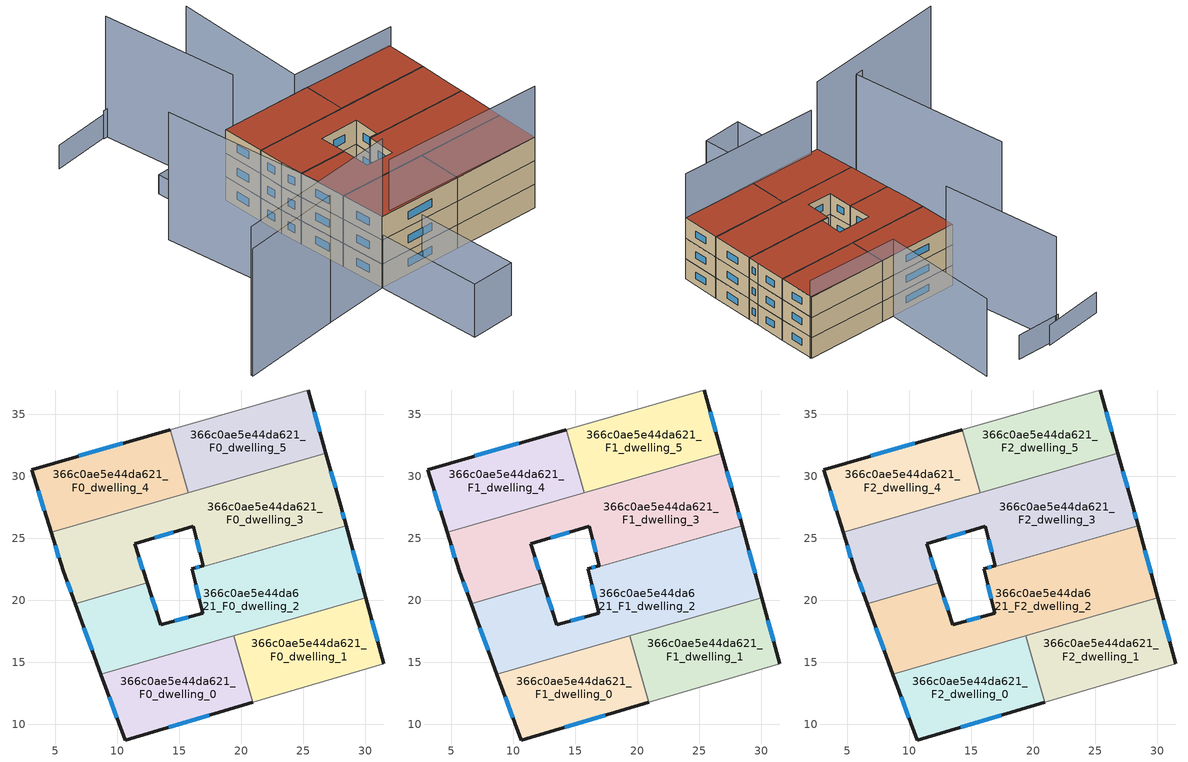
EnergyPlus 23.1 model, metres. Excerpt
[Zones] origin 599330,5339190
366c0ae5e44da621_F0_dwelling_0
 floor ground (EU_floor_Construction): 19.37,17.12 20.92,11.75 10.62,8.72 8.67,14.04 z0
 wall outside (EU_wall_Construction): 8.67,14.04 10.62,8.72 20.92,11.75 z0:3
 wall to 366c0ae5e44da621_F0_dwelling_1 (EU_wall_Construction): 20.92,11.75 19.37,17.12 z0:3
 wall to 366c0ae5e44da621_F0_dwelling_2 (EU_wall_Construction): 19.37,17.12 8.67,14.04 z0:3
 window (EU_Window_Construction): 14.12,9.75 17.41,10.72 / 9.33,12.23 9.96,10.53 z1.02:1.98
366c0ae5e44da621_F0_dwelling_1
 floor ground (EU_floor_Construction): 30.04,20.19 31.5,14.87 20.92,11.75 19.37,17.12 z0
 wall outside (EU_wall_Construction): 31.5,14.87 30.04,20.19 z0:3
 wall adiabatic (EU_wall_Construction): 20.92,11.75 31.5,14.87 z0:3
 wall to 366c0ae5e44da621_F0_dwelling_2 (EU_wall_Construction): 30.04,20.19 19.37,17.12 z0:3
 window (EU_Window_Construction): 31,16.68 30.54,18.38 z1.02:1.98
366c0ae5e44da621_F0_dwelling_2
 floor ground (EU_floor_Construction): 28.44,26.02 30.04,20.19 8.67,14.04 6.59,19.73 12.4,21.4 13.48,18.03 16.89,18.95 16.02,22.44 z0
 wall outside (EU_wall_Construction): 16.02,22.44 16.89,18.95 13.48,18.03 12.4,21.4 / 30.04,20.19 28.44,26.02 / 6.59,19.73 8.67,14.04 z0:3
 wall to 366c0ae5e44da621_F0_dwelling_3 (EU_wall_Construction): 12.4,21.4 6.59,19.73 / 28.44,26.02 16.02,22.44 z0:3
 window (EU_Window_Construction): 13.11,19.18 12.77,20.25 / 15.73,18.63 14.64,18.34 / 16.32,21.25 16.6,20.14 / 29.49,22.17 28.98,24.03 / 7.3,17.79 7.96,15.97 z1.02:1.98
366c0ae5e44da621_F0_dwelling_3
 floor ground (EU_floor_Construction): 26.81,31.85 28,27.63 28.44,26.02 16.02,22.44 16,22.54 16.93,22.77 16.13,25.98 11.38,24.55 12.4,21.4 6.59,19.73 5.61,22.38 4.65,25.47 z0
 wall outside (EU_wall_Construction): 12.4,21.4 11.38,24.55 16.13,25.98 16.93,22.77 16,22.54 16.02,22.44 / 4.65,25.47 5.61,22.38 6.59,19.73 / 28.44,26.02 28,27.63 26.81,31.85 z0:3
 wall to 366c0ae5e44da621_F0_dwelling_5 (EU_wall_Construction): 26.81,31.85 15.71,28.65 z0:3
 wall to 366c0ae5e44da621_F0_dwelling_4 (EU_wall_Construction): 15.71,28.65 4.65,25.47 z0:3
 window (EU_Window_Construction): 16.62,22.69 16.32,22.62 / 16.4,24.89 16.66,23.86 / 13,25.04 14.51,25.49 / 12.05,22.47 11.73,23.48 / 5.94,21.48 6.25,20.63 / 4.98,24.42 5.29,23.43 / 27.59,29.06 27.21,30.41 / 28.29,26.56 28.15,27.08 z1.02:1.98
366c0ae5e44da621_F0_dwelling_4
 floor ground (EU_floor_Construction): 14.24,33.76 15.71,28.65 4.65,25.47 3.07,30.54 z0
 wall outside (EU_wall_Construction): 14.24,33.76 3.07,30.54 4.65,25.47 z0:3
 wall to 366c0ae5e44da621_F0_dwelling_5 (EU_wall_Construction): 15.71,28.65 14.24,33.76 z0:3
 window (EU_Window_Construction): 3.61,28.82 4.11,27.2 / 10.44,32.66 6.87,31.64 z1.02:1.98
366c0ae5e44da621_F0_dwelling_5
 floor ground (EU_floor_Construction): 25.38,36.93 26.81,31.85 15.71,28.65 14.24,33.76 25.36,36.96 z0
 wall outside (EU_wall_Construction): 26.81,31.85 25.38,36.93 z0:3
 wall adiabatic (EU_wall_Construction): 25.38,36.93 25.36,36.96 14.24,33.76 z0:3
 window (EU_Window_Construction): 26.32,33.58 25.87,35.2 z1.02:1.98
366c0ae5e44da621_F1_dwelling_0
 floor to 366c0ae5e44da621_F0_dwelling_0 (EU_floor_Construction): 19.37,17.12 20.92,11.75 10.62,8.72 8.67,14.04 z3
 wall outside (EU_wall_Construction): 8.67,14.04 10.62,8.72 20.92,11.75 z3:6
 wall to 366c0ae5e44da621_F1_dwelling_1 (EU_wall_Construction): 20.92,11.75 19.37,17.12 z3:6
 wall to 366c0ae5e44da621_F1_dwelling_2 (EU_wall_Construction): 19.37,17.12 8.67,14.04 z3:6
 window (EU_Window_Construction): 14.12,9.75 17.41,10.72 / 9.33,12.23 9.96,10.53 z4.02:4.98
366c0ae5e44da621_F1_dwelling_1
 floor to 366c0ae5e44da621_F0_dwelling_1 (EU_floor_Construction): 30.04,20.19 31.5,14.87 20.92,11.75 19.37,17.12 z3
 wall outside (EU_wall_Construction): 31.5,14.87 30.04,20.19 z3:6
 wall adiabatic (EU_wall_Construction): 20.92,11.75 31.5,14.87 z3:6
 wall to 366c0ae5e44da621_F1_dwelling_2 (EU_wall_Construction): 30.04,20.19 19.37,17.12 z3:6
 window (EU_Window_Construction): 31,16.68 30.54,18.38 z4.02:4.98
366c0ae5e44da621_F1_dwelling_2
 floor to 366c0ae5e44da621_F0_dwelling_2 (EU_floor_Construction): 28.44,26.02 30.04,20.19 8.67,14.04 6.59,19.73 12.4,21.4 13.48,18.03 16.89,18.95 16.02,22.44 z3
 wall outside (EU_wall_Construction): 16.02,22.44 16.89,18.95 13.48,18.03 12.4,21.4 / 30.04,20.19 28.44,26.02 / 6.59,19.73 8.67,14.04 z3:6
 wall to 366c0ae5e44da621_F1_dwelling_3 (EU_wall_Construction): 12.4,21.4 6.59,19.73 / 28.44,26.02 16.02,22.44 z3:6
 window (EU_Window_Construction): 13.11,19.18 12.77,20.25 / 15.73,18.63 14.64,18.34 / 16.32,21.25 16.6,20.14 / 29.49,22.17 28.98,24.03 / 7.3,17.79 7.96,15.97 z4.02:4.98
366c0ae5e44da621_F1_dwelling_3
 floor to 366c0ae5e44da621_F0_dwelling_3 (EU_floor_Construction): 26.81,31.85 28,27.63 28.44,26.02 16.02,22.44 16,22.54 16.93,22.77 16.13,25.98 11.38,24.55 12.4,21.4 6.59,19.73 5.61,22.38 4.65,25.47 z3
 wall outside (EU_wall_Construction): 12.4,21.4 11.38,24.55 16.13,25.98 16.93,22.77 16,22.54 16.02,22.44 / 4.65,25.47 5.61,22.38 6.59,19.73 / 28.44,26.02 28,27.63 26.81,31.85 z3:6
 wall to 366c0ae5e44da621_F1_dwelling_5 (EU_wall_Construction): 26.81,31.85 15.71,28.65 z3:6
 wall to 366c0ae5e44da621_F1_dwelling_4 (EU_wall_Construction): 15.71,28.65 4.65,25.47 z3:6
 window (EU_Window_Construction): 16.62,22.69 16.32,22.62 / 16.4,24.89 16.66,23.86 / 13,25.04 14.51,25.49 / 12.05,22.47 11.73,23.48 / 5.94,21.48 6.25,20.63 / 4.98,24.42 5.29,23.43 / 27.59,29.06 27.21,30.41 / 28.29,26.56 28.15,27.08 z4.02:4.98
366c0ae5e44da621_F1_dwelling_4
 floor to 366c0ae5e44da621_F0_dwelling_4 (EU_floor_Construction): 14.24,33.76 15.71,28.65 4.65,25.47 3.07,30.54 z3
 wall outside (EU_wall_Construction): 14.24,33.76 3.07,30.54 4.65,25.47 z3:6
 wall to 366c0ae5e44da621_F1_dwelling_5 (EU_wall_Construction): 15.71,28.65 14.24,33.76 z3:6
 window (EU_Window_Construction): 3.61,28.82 4.11,27.2 / 10.44,32.66 6.87,31.64 z4.02:4.98
366c0ae5e44da621_F1_dwelling_5
 floor to 366c0ae5e44da621_F0_dwelling_5 (EU_floor_Construction): 25.38,36.93 26.81,31.85 15.71,28.65 14.24,33.76 25.36,36.96 z3
 wall outside (EU_wall_Construction): 26.81,31.85 25.38,36.93 z3:6
 wall adiabatic (EU_wall_Construction): 25.38,36.93 25.36,36.96 14.24,33.76 z3:6
 window (EU_Window_Construction): 26.32,33.58 25.87,35.2 z4.02:4.98
366c0ae5e44da621_F2_dwelling_0
 floor to 366c0ae5e44da621_F1_dwelling_0 (EU_floor_Construction): 19.37,17.12 20.92,11.75 10.62,8.72 8.67,14.04 z6
 wall outside (EU_wall_Construction): 8.67,14.04 10.62,8.72 20.92,11.75 z6:9
 wall to 366c0ae5e44da621_F2_dwelling_1 (EU_wall_Construction): 20.92,11.75 19.37,17.12 z6:9
 wall to 366c0ae5e44da621_F2_dwelling_2 (EU_wall_Construction): 19.37,17.12 8.67,14.04 z6:9
 window (EU_Window_Construction): 14.12,9.75 17.41,10.72 / 9.33,12.23 9.96,10.53 z7.02:7.98
 roof outside (EU_roof_Construction): 20.92,11.75 19.37,17.12 8.67,14.04 10.62,8.72 z9
366c0ae5e44da621_F2_dwelling_1
 floor to 366c0ae5e44da621_F1_dwelling_1 (EU_floor_Construction): 30.04,20.19 31.5,14.87 20.92,11.75 19.37,17.12 z6
 wall outside (EU_wall_Construction): 31.5,14.87 30.04,20.19 z6:9
 wall adiabatic (EU_wall_Construction): 20.92,11.75 31.5,14.87 z6:9
 wall to 366c0ae5e44da621_F2_dwelling_2 (EU_wall_Construction): 30.04,20.19 19.37,17.12 z6:9
 window (EU_Window_Construction): 31,16.68 30.54,18.38 z7.02:7.98
 roof outside (EU_roof_Construction): 31.5,14.87 30.04,20.19 19.37,17.12 20.92,11.75 z9
366c0ae5e44da621_F2_dwelling_2
 floor to 366c0ae5e44da621_F1_dwelling_2 (EU_floor_Construction): 28.44,26.02 30.04,20.19 8.67,14.04 6.59,19.73 12.4,21.4 13.48,18.03 16.89,18.95 16.02,22.44 z6
 wall outside (EU_wall_Construction): 16.02,22.44 16.89,18.95 13.48,18.03 12.4,21.4 / 30.04,20.19 28.44,26.02 / 6.59,19.73 8.67,14.04 z6:9
 wall to 366c0ae5e44da621_F2_dwelling_3 (EU_wall_Construction): 12.4,21.4 6.59,19.73 / 28.44,26.02 16.02,22.44 z6:9
 window (EU_Window_Construction): 13.11,19.18 12.77,20.25 / 15.73,18.63 14.64,18.34 / 16.32,21.25 16.6,20.14 / 29.49,22.17 28.98,24.03 / 7.3,17.79 7.96,15.97 z7.02:7.98
 roof outside (EU_roof_Construction): 30.04,20.19 28.44,26.02 16.02,22.44 16.89,18.95 13.48,18.03 12.4,21.4 6.59,19.73 8.67,14.04 z9
366c0ae5e44da621_F2_dwelling_3
 floor to 366c0ae5e44da621_F1_dwelling_3 (EU_floor_Construction): 26.81,31.85 28,27.63 28.44,26.02 16.02,22.44 16,22.54 16.93,22.77 16.13,25.98 11.38,24.55 12.4,21.4 6.59,19.73 5.61,22.38 4.65,25.47 z6
 wall outside (EU_wall_Construction): 12.4,21.4 11.38,24.55 16.13,25.98 16.93,22.77 16,22.54 16.02,22.44 / 4.65,25.47 5.61,22.38 6.59,19.73 / 28.44,26.02 28,27.63 26.81,31.85 z6:9
 wall to 366c0ae5e44da621_F2_dwelling_5 (EU_wall_Construction): 26.81,31.85 15.71,28.65 z6:9
 wall to 366c0ae5e44da621_F2_dwelling_4 (EU_wall_Construction): 15.71,28.65 4.65,25.47 z6:9
 window (EU_Window_Construction): 16.62,22.69 16.32,22.62 / 16.4,24.89 16.66,23.86 / 13,25.04 14.51,25.49 / 12.05,22.47 11.73,23.48 / 5.94,21.48 6.25,20.63 / 4.98,24.42 5.29,23.43 / 27.59,29.06 27.21,30.41 / 28.29,26.56 28.15,27.08 z7.02:7.98
 roof outside (EU_roof_Construction): 28.44,26.02 28,27.63 26.81,31.85 4.65,25.47 5.61,22.38 6.59,19.73 12.4,21.4 11.38,24.55 16.13,25.98 16.93,22.77 16,22.54 16.02,22.44 z9
366c0ae5e44da621_F2_dwelling_4
 floor to 366c0ae5e44da621_F1_dwelling_4 (EU_floor_Construction): 14.24,33.76 15.71,28.65 4.65,25.47 3.07,30.54 z6
 wall outside (EU_wall_Construction): 14.24,33.76 3.07,30.54 4.65,25.47 z6:9
 wall to 366c0ae5e44da621_F2_dwelling_5 (EU_wall_Construction): 15.71,28.65 14.24,33.76 z6:9
 window (EU_Window_Construction): 3.61,28.82 4.11,27.2 / 10.44,32.66 6.87,31.64 z7.02:7.98
 roof outside (EU_roof_Construction): 15.71,28.65 14.24,33.76 3.07,30.54 4.65,25.47 z9
366c0ae5e44da621_F2_dwelling_5
 floor to 366c0ae5e44da621_F1_dwelling_5 (EU_floor_Construction): 25.38,36.93 26.81,31.85 15.71,28.65 14.24,33.76 25.36,36.96 z6
 wall outside (EU_wall_Construction): 26.81,31.85 25.38,36.93 z6:9
 wall adiabatic (EU_wall_Construction): 25.38,36.93 25.36,36.96 14.24,33.76 z6:9
 window (EU_Window_Construction): 26.32,33.58 25.87,35.2 z7.02:7.98
 roof outside (EU_roof_Construction): 26.81,31.85 25.38,36.93 25.36,36.96 14.24,33.76 15.71,28.65 z9
shading: -8.96,0.26 10.61,8.74 z0:18.9; 11.78,9.43 31.5,14.87 z0:15.5; 15.19,-3.79 10.62,8.72 / 10.62,8.72 15.85,10.63 / 15.85,10.63 20.42,-1.88 / 20.42,-1.88 15.19,-3.79 z0:6.7; -5.51,26.68 3.88,5.84 / 3.88,5.84 -8.87,0.09 z0:16.2; 1.01,36.13 3.25,30.05 / 3.25,30.05 -0.43,28.69 / -0.43,28.69 -2.68,34.77 / -2.68,34.77 1.01,36.13 z0:2.4; -2.92,46.78 4.2,31.09 z0:15.3; 25.52,36.83 12.52,33.29 / 12.52,33.29 8.03,49.8 z0:11.4; 2.89,48.38 -3.31,46.44 z0:3.6; -1.77,47.31 -9.94,43.55 z0:3
[Building]
EU S2 Campaign: North Axis=0; Terrain=City; Solar Distribution=FullExterior
[Site:Location]
Vienna: Latitude=48; Longitude=16.5; Time Zone=1; Elevation=183
[SizingPeriod:WeatherFileDays]
AnnualSizingPeriod: Begin Month=1; Begin Day of Month=1; End Month=12; End Day of Month=31; Day of Week for Start Day=Monday; Use Weather File Daylight Saving Period=No; Use Weather File Rain and Snow Indicators=No
[MATERIAL]
EU_InternalMass_Material: Roughness=MediumRough; Thickness=0.1; Conductivity=1; Density=1800; Specific Heat=900; Thermal Absorptance=0.9; Solar Absorptance=0.7; Visible Absorptance=0.7
[MATERIAL:NOMASS] Roughness=MediumRough; Thermal Absorptance=0.9; Solar Absorptance=0.7; Visible Absorptance=0.7
Name | Thermal Resistance
EU_wall_NoMass | 0.942466
EU_roof_NoMass | 0.551687
EU_floor_NoMass | 0.66527
[WINDOWMATERIAL:SIMPLEGLAZINGSYSTEM]
EU_Window_SimpleGlazing: UFactor=2.03367; Solar Heat Gain Coefficient=0.65; Visible Transmittance=0.65
[CONSTRUCTION]
EU_wall_Construction: EU_wall_NoMass
EU_roof_Construction: EU_roof_NoMass
EU_floor_Construction: EU_floor_NoMass
EU_Window_Construction: EU_Window_SimpleGlazing
EU_InternalMass_Construction: EU_InternalMass_Material
[ZONE] Type=1; Multiplier=1; Ceiling Height=autocalculate; Floor Area=autocalculate; Part of Total Floor Area=Yes
Name | Volume
366c0ae5e44da621_F0_dwelling_0; 366c0ae5e44da621_F1_dwelling_0; 366c0ae5e44da621_F2_dwelling_0 | 184.249
366c0ae5e44da621_F0_dwelling_1; 366c0ae5e44da621_F1_dwelling_1; 366c0ae5e44da621_F2_dwelling_1 | 184.252
366c0ae5e44da621_F0_dwelling_2; 366c0ae5e44da621_F1_dwelling_2; 366c0ae5e44da621_F2_dwelling_2 | 368.506
366c0ae5e44da621_F0_dwelling_3; 366c0ae5e44da621_F1_dwelling_3; 366c0ae5e44da621_F2_dwelling_3 | 368.53
366c0ae5e44da621_F0_dwelling_4; 366c0ae5e44da621_F1_dwelling_4; 366c0ae5e44da621_F2_dwelling_4 | 184.253
366c0ae5e44da621_F0_dwelling_5; 366c0ae5e44da621_F1_dwelling_5; 366c0ae5e44da621_F2_dwelling_5 | 184.25
[INTERNALMASS] Construction=EU_InternalMass_Construction
Name | Zone or ZoneList | Surface Area
366c0ae5e44da621_F0_dwelling_0_EU_InternalMass | 366c0ae5e44da621_F0_dwelling_0 | 61.4191
366c0ae5e44da621_F0_dwelling_1_EU_InternalMass | 366c0ae5e44da621_F0_dwelling_1 | 61.4201
366c0ae5e44da621_F0_dwelling_2_EU_InternalMass | 366c0ae5e44da621_F0_dwelling_2 | 122.835
366c0ae5e44da621_F0_dwelling_3_EU_InternalMass | 366c0ae5e44da621_F0_dwelling_3 | 122.844
366c0ae5e44da621_F0_dwelling_4_EU_InternalMass | 366c0ae5e44da621_F0_dwelling_4 | 61.4227
366c0ae5e44da621_F0_dwelling_5_EU_InternalMass | 366c0ae5e44da621_F0_dwelling_5 | 61.4212
366c0ae5e44da621_F1_dwelling_0_EU_InternalMass | 366c0ae5e44da621_F1_dwelling_0 | 61.4191
366c0ae5e44da621_F1_dwelling_1_EU_InternalMass | 366c0ae5e44da621_F1_dwelling_1 | 61.4201
366c0ae5e44da621_F1_dwelling_2_EU_InternalMass | 366c0ae5e44da621_F1_dwelling_2 | 122.835
366c0ae5e44da621_F1_dwelling_3_EU_InternalMass | 366c0ae5e44da621_F1_dwelling_3 | 122.844
366c0ae5e44da621_F1_dwelling_4_EU_InternalMass | 366c0ae5e44da621_F1_dwelling_4 | 61.4227
366c0ae5e44da621_F1_dwelling_5_EU_InternalMass | 366c0ae5e44da621_F1_dwelling_5 | 61.4212
366c0ae5e44da621_F2_dwelling_0_EU_InternalMass | 366c0ae5e44da621_F2_dwelling_0 | 61.4191
366c0ae5e44da621_F2_dwelling_1_EU_InternalMass | 366c0ae5e44da621_F2_dwelling_1 | 61.4201
366c0ae5e44da621_F2_dwelling_2_EU_InternalMass | 366c0ae5e44da621_F2_dwelling_2 | 122.835
366c0ae5e44da621_F2_dwelling_3_EU_InternalMass | 366c0ae5e44da621_F2_dwelling_3 | 122.844
366c0ae5e44da621_F2_dwelling_4_EU_InternalMass | 366c0ae5e44da621_F2_dwelling_4 | 61.4227
366c0ae5e44da621_F2_dwelling_5_EU_InternalMass | 366c0ae5e44da621_F2_dwelling_5 | 61.4212
[OTHEREQUIPMENT] Fuel Type=Electricity; Design Level Calculation Method=Watts/Area; Power per Zone Floor Area=1; Fraction Latent=0; Fraction Radiant=0; Fraction Lost=0; Carbon Dioxide Generation Rate=0; EndUse Subcategory=EU_Step8_InternalGains
Name | Zone or ZoneList or Space or SpaceList | Schedule
EU_Step8_InternalGain_366c0ae5e44da621_F0_dwelling_0_f000 | 366c0ae5e44da621_F0_dwelling_0 | EU_Step8_GainSchedule_366c0ae5e44da621_F0_dwelling_0_f000
EU_Step8_InternalGain_366c0ae5e44da621_F0_dwelling_1_f000 | 366c0ae5e44da621_F0_dwelling_1 | EU_Step8_GainSchedule_366c0ae5e44da621_F0_dwelling_1_f000
EU_Step8_InternalGain_366c0ae5e44da621_F0_dwelling_2_f000 | 366c0ae5e44da621_F0_dwelling_2 | EU_Step8_GainSchedule_366c0ae5e44da621_F0_dwelling_2_f000
EU_Step8_InternalGain_366c0ae5e44da621_F0_dwelling_3_f000 | 366c0ae5e44da621_F0_dwelling_3 | EU_Step8_GainSchedule_366c0ae5e44da621_F0_dwelling_3_f000
EU_Step8_InternalGain_366c0ae5e44da621_F0_dwelling_4_f000 | 366c0ae5e44da621_F0_dwelling_4 | EU_Step8_GainSchedule_366c0ae5e44da621_F0_dwelling_4_f000
EU_Step8_InternalGain_366c0ae5e44da621_F0_dwelling_5_f000 | 366c0ae5e44da621_F0_dwelling_5 | EU_Step8_GainSchedule_366c0ae5e44da621_F0_dwelling_5_f000
EU_Step8_InternalGain_366c0ae5e44da621_F1_dwelling_0_f000 | 366c0ae5e44da621_F1_dwelling_0 | EU_Step8_GainSchedule_366c0ae5e44da621_F1_dwelling_0_f000
EU_Step8_InternalGain_366c0ae5e44da621_F1_dwelling_1_f000 | 366c0ae5e44da621_F1_dwelling_1 | EU_Step8_GainSchedule_366c0ae5e44da621_F1_dwelling_1_f000
EU_Step8_InternalGain_366c0ae5e44da621_F1_dwelling_2_f000 | 366c0ae5e44da621_F1_dwelling_2 | EU_Step8_GainSchedule_366c0ae5e44da621_F1_dwelling_2_f000
EU_Step8_InternalGain_366c0ae5e44da621_F1_dwelling_3_f000 | 366c0ae5e44da621_F1_dwelling_3 | EU_Step8_GainSchedule_366c0ae5e44da621_F1_dwelling_3_f000
EU_Step8_InternalGain_366c0ae5e44da621_F1_dwelling_4_f000 | 366c0ae5e44da621_F1_dwelling_4 | EU_Step8_GainSchedule_366c0ae5e44da621_F1_dwelling_4_f000
EU_Step8_InternalGain_366c0ae5e44da621_F1_dwelling_5_f000 | 366c0ae5e44da621_F1_dwelling_5 | EU_Step8_GainSchedule_366c0ae5e44da621_F1_dwelling_5_f000
EU_Step8_InternalGain_366c0ae5e44da621_F2_dwelling_0_f000 | 366c0ae5e44da621_F2_dwelling_0 | EU_Step8_GainSchedule_366c0ae5e44da621_F2_dwelling_0_f000
EU_Step8_InternalGain_366c0ae5e44da621_F2_dwelling_1_f000 | 366c0ae5e44da621_F2_dwelling_1 | EU_Step8_GainSchedule_366c0ae5e44da621_F2_dwelling_1_f000
EU_Step8_InternalGain_366c0ae5e44da621_F2_dwelling_2_f000 | 366c0ae5e44da621_F2_dwelling_2 | EU_Step8_GainSchedule_366c0ae5e44da621_F2_dwelling_2_f000
EU_Step8_InternalGain_366c0ae5e44da621_F2_dwelling_3_f000 | 366c0ae5e44da621_F2_dwelling_3 | EU_Step8_GainSchedule_366c0ae5e44da621_F2_dwelling_3_f000
EU_Step8_InternalGain_366c0ae5e44da621_F2_dwelling_4_f000 | 366c0ae5e44da621_F2_dwelling_4 | EU_Step8_GainSchedule_366c0ae5e44da621_F2_dwelling_4_f000
EU_Step8_InternalGain_366c0ae5e44da621_F2_dwelling_5_f000 | 366c0ae5e44da621_F2_dwelling_5 | EU_Step8_GainSchedule_366c0ae5e44da621_F2_dwelling_5_f000
[ZONEVENTILATION:DESIGNFLOWRATE] Schedule=EU_AlwaysOn; Design Flow Rate Calculation Method=AirChanges/Hour; Air Changes per Hour=0.530523; Ventilation Type=Natural; Fan Pressure Rise=0; Fan Total Efficiency=1; Constant Term Coefficient=1; Temperature Term Coefficient=0; Velocity Term Coefficient=0; Velocity Squared Term Coefficient=0; Minimum Indoor Temperature=-100; Maximum Indoor Temperature=100; Delta Temperature=-100; Minimum Outdoor Temperature=-100; Maximum Outdoor Temperature=100; Maximum Wind Speed=40
Name | Zone or ZoneList or Space or SpaceList
EU_ConstantAir_366c0ae5e44da621_F0_dwelling_0 | 366c0ae5e44da621_F0_dwelling_0
EU_ConstantAir_366c0ae5e44da621_F0_dwelling_1 | 366c0ae5e44da621_F0_dwelling_1
EU_ConstantAir_366c0ae5e44da621_F0_dwelling_2 | 366c0ae5e44da621_F0_dwelling_2
EU_ConstantAir_366c0ae5e44da621_F0_dwelling_3 | 366c0ae5e44da621_F0_dwelling_3
EU_ConstantAir_366c0ae5e44da621_F0_dwelling_4 | 366c0ae5e44da621_F0_dwelling_4
EU_ConstantAir_366c0ae5e44da621_F0_dwelling_5 | 366c0ae5e44da621_F0_dwelling_5
EU_ConstantAir_366c0ae5e44da621_F1_dwelling_0 | 366c0ae5e44da621_F1_dwelling_0
EU_ConstantAir_366c0ae5e44da621_F1_dwelling_1 | 366c0ae5e44da621_F1_dwelling_1
EU_ConstantAir_366c0ae5e44da621_F1_dwelling_2 | 366c0ae5e44da621_F1_dwelling_2
EU_ConstantAir_366c0ae5e44da621_F1_dwelling_3 | 366c0ae5e44da621_F1_dwelling_3
EU_ConstantAir_366c0ae5e44da621_F1_dwelling_4 | 366c0ae5e44da621_F1_dwelling_4
EU_ConstantAir_366c0ae5e44da621_F1_dwelling_5 | 366c0ae5e44da621_F1_dwelling_5
EU_ConstantAir_366c0ae5e44da621_F2_dwelling_0 | 366c0ae5e44da621_F2_dwelling_0
EU_ConstantAir_366c0ae5e44da621_F2_dwelling_1 | 366c0ae5e44da621_F2_dwelling_1
EU_ConstantAir_366c0ae5e44da621_F2_dwelling_2 | 366c0ae5e44da621_F2_dwelling_2
EU_ConstantAir_366c0ae5e44da621_F2_dwelling_3 | 366c0ae5e44da621_F2_dwelling_3
EU_ConstantAir_366c0ae5e44da621_F2_dwelling_4 | 366c0ae5e44da621_F2_dwelling_4
EU_ConstantAir_366c0ae5e44da621_F2_dwelling_5 | 366c0ae5e44da621_F2_dwelling_5
[HVACTEMPLATE:THERMOSTAT] Constant Heating Setpoint=20; Constant Cooling Setpoint=50
EU_HeatOnly_366c0ae5e44da621_F0_dwelling_0; EU_HeatOnly_366c0ae5e44da621_F0_dwelling_1; EU_HeatOnly_366c0ae5e44da621_F0_dwelling_2; EU_HeatOnly_366c0ae5e44da621_F0_dwelling_3; EU_HeatOnly_366c0ae5e44da621_F0_dwelling_4; EU_HeatOnly_366c0ae5e44da621_F0_dwelling_5; EU_HeatOnly_366c0ae5e44da621_F1_dwelling_0; EU_HeatOnly_366c0ae5e44da621_F1_dwelling_1; EU_HeatOnly_366c0ae5e44da621_F1_dwelling_2; EU_HeatOnly_366c0ae5e44da621_F1_dwelling_3; EU_HeatOnly_366c0ae5e44da621_F1_dwelling_4; EU_HeatOnly_366c0ae5e44da621_F1_dwelling_5; EU_HeatOnly_366c0ae5e44da621_F2_dwelling_0; EU_HeatOnly_366c0ae5e44da621_F2_dwelling_1; EU_HeatOnly_366c0ae5e44da621_F2_dwelling_2; EU_HeatOnly_366c0ae5e44da621_F2_dwelling_3; EU_HeatOnly_366c0ae5e44da621_F2_dwelling_4; EU_HeatOnly_366c0ae5e44da621_F2_dwelling_5
[HVACTEMPLATE:ZONE:IDEALLOADSAIRSYSTEM] System Availability Schedule=EU_AlwaysOn; Maximum Heating Supply Air Temperature=50; Minimum Cooling Supply Air Temperature=13; Maximum Heating Supply Air Humidity Ratio=0.0156; Minimum Cooling Supply Air Humidity Ratio=0.0077; Heating Limit=NoLimit; Cooling Limit=NoLimit; Heating Availability Schedule=EU_AlwaysOn; Cooling Availability Schedule=EU_CoolingOff; Dehumidification Control Type=ConstantSensibleHeatRatio; Cooling Sensible Heat Ratio=0.7; Dehumidification Setpoint=60; Humidification Control Type=None; Humidification Setpoint=30; Outdoor Air Method=None; Outdoor Air Flow Rate per Person=0.00944; Outdoor Air Flow Rate per Zone Floor Area=0; Outdoor Air Flow Rate per Zone=0; Demand Controlled Ventilation Type=None; Outdoor Air Economizer Type=NoEconomizer; Heat Recovery Type=None; Sensible Heat Recovery Effectiveness=0.7; Latent Heat Recovery Effectiveness=0.65
Name | Template Thermostat
366c0ae5e44da621_F0_dwelling_0 | EU_HeatOnly_366c0ae5e44da621_F0_dwelling_0
366c0ae5e44da621_F0_dwelling_1 | EU_HeatOnly_366c0ae5e44da621_F0_dwelling_1
366c0ae5e44da621_F0_dwelling_2 | EU_HeatOnly_366c0ae5e44da621_F0_dwelling_2
366c0ae5e44da621_F0_dwelling_3 | EU_HeatOnly_366c0ae5e44da621_F0_dwelling_3
366c0ae5e44da621_F0_dwelling_4 | EU_HeatOnly_366c0ae5e44da621_F0_dwelling_4
366c0ae5e44da621_F0_dwelling_5 | EU_HeatOnly_366c0ae5e44da621_F0_dwelling_5
366c0ae5e44da621_F1_dwelling_0 | EU_HeatOnly_366c0ae5e44da621_F1_dwelling_0
366c0ae5e44da621_F1_dwelling_1 | EU_HeatOnly_366c0ae5e44da621_F1_dwelling_1
366c0ae5e44da621_F1_dwelling_2 | EU_HeatOnly_366c0ae5e44da621_F1_dwelling_2
366c0ae5e44da621_F1_dwelling_3 | EU_HeatOnly_366c0ae5e44da621_F1_dwelling_3
366c0ae5e44da621_F1_dwelling_4 | EU_HeatOnly_366c0ae5e44da621_F1_dwelling_4
366c0ae5e44da621_F1_dwelling_5 | EU_HeatOnly_366c0ae5e44da621_F1_dwelling_5
366c0ae5e44da621_F2_dwelling_0 | EU_HeatOnly_366c0ae5e44da621_F2_dwelling_0
366c0ae5e44da621_F2_dwelling_1 | EU_HeatOnly_366c0ae5e44da621_F2_dwelling_1
366c0ae5e44da621_F2_dwelling_2 | EU_HeatOnly_366c0ae5e44da621_F2_dwelling_2
366c0ae5e44da621_F2_dwelling_3 | EU_HeatOnly_366c0ae5e44da621_F2_dwelling_3
366c0ae5e44da621_F2_dwelling_4 | EU_HeatOnly_366c0ae5e44da621_F2_dwelling_4
366c0ae5e44da621_F2_dwelling_5 | EU_HeatOnly_366c0ae5e44da621_F2_dwelling_5
[SIZING:ZONE] Zone Cooling Design Supply Air Temperature Input Method=SupplyAirTemperature; Zone Cooling Design Supply Air Temperature=13; Zone Heating Design Supply Air Temperature Input Method=SupplyAirTemperature; Zone Heating Design Supply Air Temperature=50; Zone Cooling Design Supply Air Humidity Ratio=0.008; Zone Heating Design Supply Air Humidity Ratio=0.008; Cooling Design Air Flow Method=DesignDay; Cooling Design Air Flow Rate=0; Cooling Minimum Air Flow per Zone Floor Area=0.000762; Cooling Minimum Air Flow=0; Cooling Minimum Air Flow Fraction=0.2; Heating Design Air Flow Method=DesignDay; Heating Design Air Flow Rate=0; Heating Maximum Air Flow per Zone Floor Area=0.002032; Heating Maximum Air Flow=0.141576; Heating Maximum Air Flow Fraction=0.3; Account for Dedicated Outdoor Air System=No; Dedicated Outdoor Air System Control Strategy=NeutralSupplyAir; Dedicated Outdoor Air Low Setpoint Temperature for Design=autosize; Dedicated Outdoor Air High Setpoint Temperature for Design=autosize; Zone Load Sizing Method=Sensible Load Only No Latent Load; Zone Latent Cooling Design Supply Air Humidity Ratio Input Method=HumidityRatioDifference; Zone Cooling Design Supply Air Humidity Ratio Difference=0.005; Zone Latent Heating Design Supply Air Humidity Ratio Input Method=HumidityRatioDifference; Zone Humidification Design Supply Air Humidity Ratio Difference=0.005
366c0ae5e44da621_F0_dwelling_0; 366c0ae5e44da621_F0_dwelling_1; 366c0ae5e44da621_F0_dwelling_2; 366c0ae5e44da621_F0_dwelling_3; 366c0ae5e44da621_F0_dwelling_4; 366c0ae5e44da621_F0_dwelling_5; 366c0ae5e44da621_F1_dwelling_0; 366c0ae5e44da621_F1_dwelling_1; 366c0ae5e44da621_F1_dwelling_2; 366c0ae5e44da621_F1_dwelling_3; 366c0ae5e44da621_F1_dwelling_4; 366c0ae5e44da621_F1_dwelling_5; 366c0ae5e44da621_F2_dwelling_0; 366c0ae5e44da621_F2_dwelling_1; 366c0ae5e44da621_F2_dwelling_2; 366c0ae5e44da621_F2_dwelling_3; 366c0ae5e44da621_F2_dwelling_4; 366c0ae5e44da621_F2_dwelling_5
[SCHEDULE:CONSTANT]
Name | Hourly Value
EU_AlwaysOn | 1
EU_CoolingOff | 0
[SCHEDULE:FILE] Column Number=1; Rows to Skip at Top=0; Number of Hours of Data=8760; Column Separator=Comma; Interpolate to Timestep=No; Minutes per Item=60; Adjust Schedule for Daylight Savings=Yes
Name | File
EU_Step8_GainSchedule_366c0ae5e44da621_F0_dwelling_0_f000 | ../../schedules/366c0ae5e44da621/366c0ae5e44da621_F0_dwelling_0_f000_gain.csv
EU_Step8_GainSchedule_366c0ae5e44da621_F0_dwelling_1_f000 | ../../schedules/366c0ae5e44da621/366c0ae5e44da621_F0_dwelling_1_f000_gain.csv
EU_Step8_GainSchedule_366c0ae5e44da621_F0_dwelling_2_f000 | ../../schedules/366c0ae5e44da621/366c0ae5e44da621_F0_dwelling_2_f000_gain.csv
EU_Step8_GainSchedule_366c0ae5e44da621_F0_dwelling_3_f000 | ../../schedules/366c0ae5e44da621/366c0ae5e44da621_F0_dwelling_3_f000_gain.csv
EU_Step8_GainSchedule_366c0ae5e44da621_F0_dwelling_4_f000 | ../../schedules/366c0ae5e44da621/366c0ae5e44da621_F0_dwelling_4_f000_gain.csv
EU_Step8_GainSchedule_366c0ae5e44da621_F0_dwelling_5_f000 | ../../schedules/366c0ae5e44da621/366c0ae5e44da621_F0_dwelling_5_f000_gain.csv
EU_Step8_GainSchedule_366c0ae5e44da621_F1_dwelling_0_f000 | ../../schedules/366c0ae5e44da621/366c0ae5e44da621_F1_dwelling_0_f000_gain.csv
EU_Step8_GainSchedule_366c0ae5e44da621_F1_dwelling_1_f000 | ../../schedules/366c0ae5e44da621/366c0ae5e44da621_F1_dwelling_1_f000_gain.csv
EU_Step8_GainSchedule_366c0ae5e44da621_F1_dwelling_2_f000 | ../../schedules/366c0ae5e44da621/366c0ae5e44da621_F1_dwelling_2_f000_gain.csv
EU_Step8_GainSchedule_366c0ae5e44da621_F1_dwelling_3_f000 | ../../schedules/366c0ae5e44da621/366c0ae5e44da621_F1_dwelling_3_f000_gain.csv
EU_Step8_GainSchedule_366c0ae5e44da621_F1_dwelling_4_f000 | ../../schedules/366c0ae5e44da621/366c0ae5e44da621_F1_dwelling_4_f000_gain.csv
EU_Step8_GainSchedule_366c0ae5e44da621_F1_dwelling_5_f000 | ../../schedules/366c0ae5e44da621/366c0ae5e44da621_F1_dwelling_5_f000_gain.csv
EU_Step8_GainSchedule_366c0ae5e44da621_F2_dwelling_0_f000 | ../../schedules/366c0ae5e44da621/366c0ae5e44da621_F2_dwelling_0_f000_gain.csv
EU_Step8_GainSchedule_366c0ae5e44da621_F2_dwelling_1_f000 | ../../schedules/366c0ae5e44da621/366c0ae5e44da621_F2_dwelling_1_f000_gain.csv
EU_Step8_GainSchedule_366c0ae5e44da621_F2_dwelling_2_f000 | ../../schedules/366c0ae5e44da621/366c0ae5e44da621_F2_dwelling_2_f000_gain.csv
EU_Step8_GainSchedule_366c0ae5e44da621_F2_dwelling_3_f000 | ../../schedules/366c0ae5e44da621/366c0ae5e44da621_F2_dwelling_3_f000_gain.csv
EU_Step8_GainSchedule_366c0ae5e44da621_F2_dwelling_4_f000 | ../../schedules/366c0ae5e44da621/366c0ae5e44da621_F2_dwelling_4_f000_gain.csv
EU_Step8_GainSchedule_366c0ae5e44da621_F2_dwelling_5_f000 | ../../schedules/366c0ae5e44da621/366c0ae5e44da621_F2_dwelling_5_f000_gain.csv
